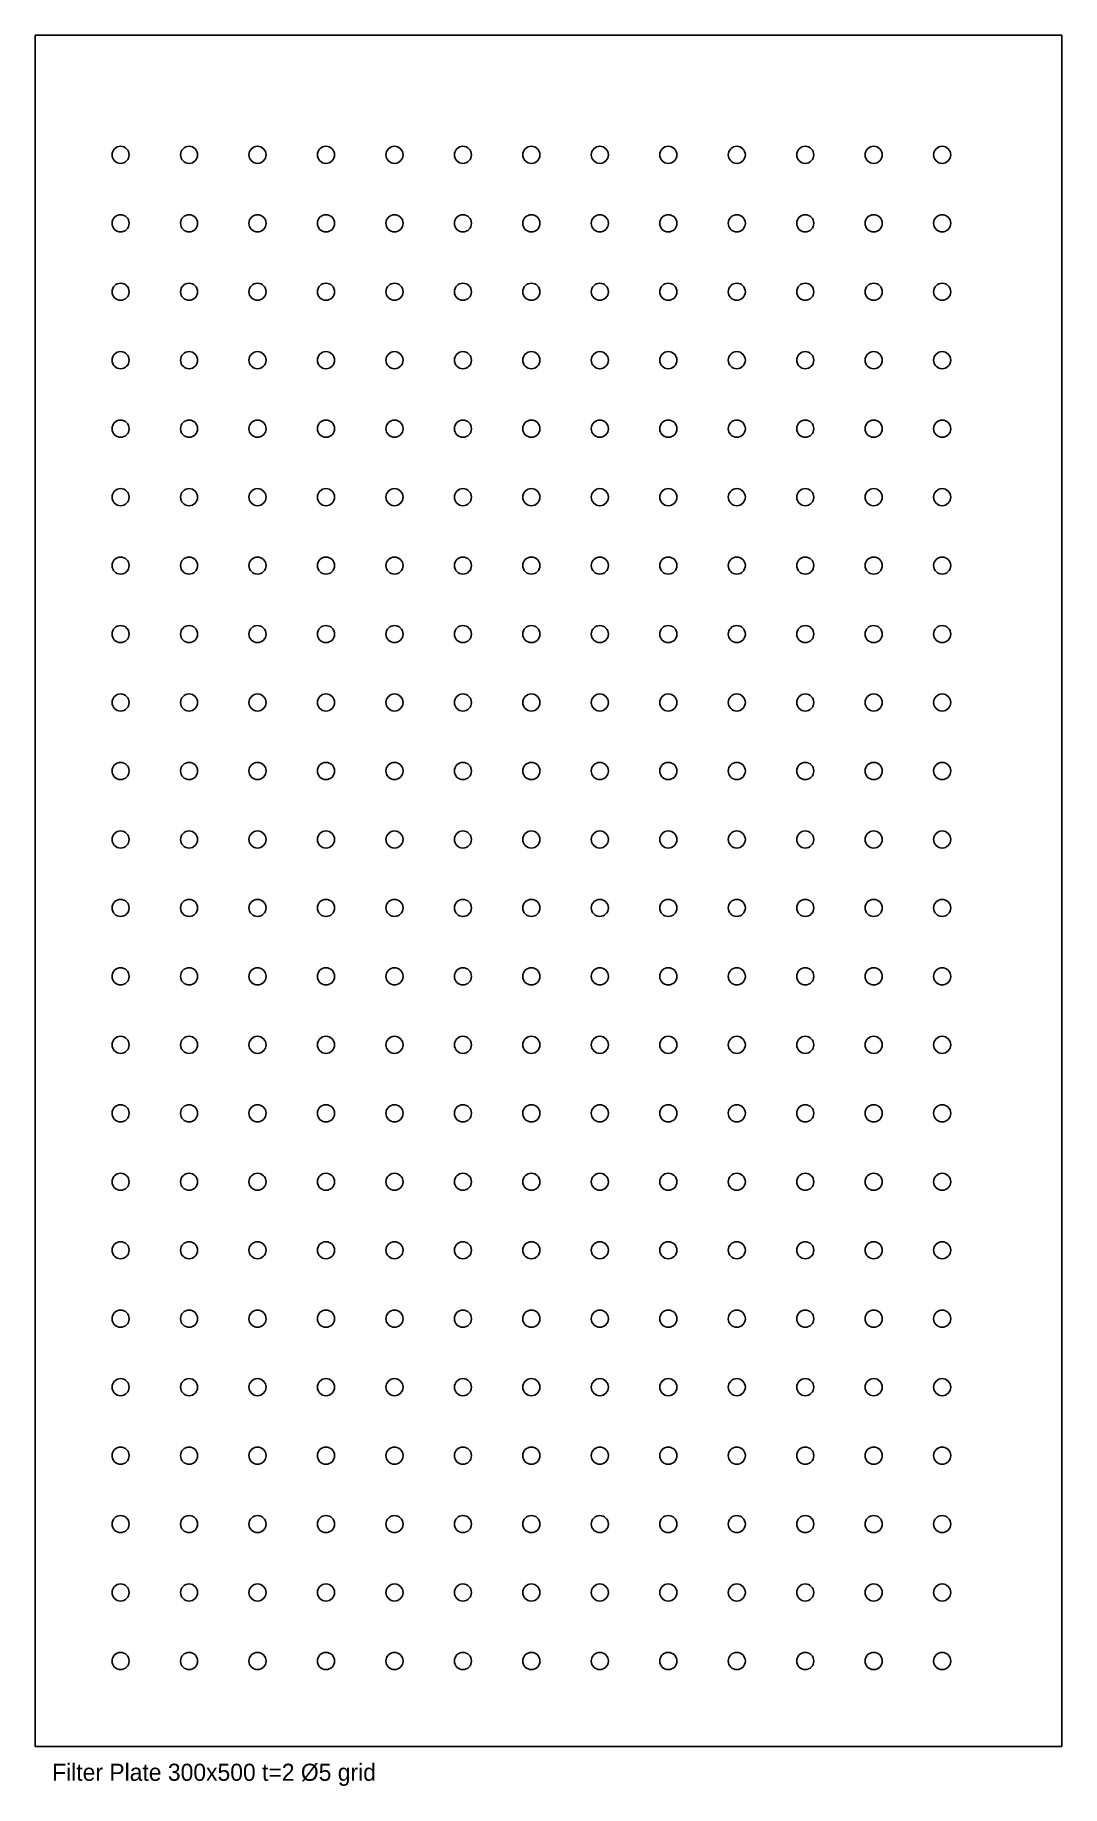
# Model space of a CAD drawing. Extents: x 0 to 300, y -12 to 500.
import ezdxf

# ---------------------------------------------------------------- set-up
doc = ezdxf.new("R2010")
doc.units = 0
for name, color, linetype in [('HOLES', 1, 'CONTINUOUS'), ('NOTES', 2, 'CONTINUOUS'), ('OUTLINE', 7, 'CONTINUOUS')]:
    doc.layers.add(name, color=color, linetype=linetype)

msp = doc.modelspace()

# ---------------------------------------------------------------- linework, layer by layer
at = {"layer": 'HOLES'}
for centre in [(25, 465), (45, 465), (65, 465), (85, 465), (105, 465), (125, 465), (145, 465), (165, 465), (185, 465), (205, 465), (225, 465), (245, 465), (265, 465), (25, 445), (45, 445), (65, 445), (85, 445), (105, 445), (125, 445), (145, 445), (165, 445), (185, 445), (205, 445), (225, 445), (245, 445), (265, 445), (25, 425), (45, 425), (65, 425), (85, 425), (105, 425), (125, 425), (145, 425), (165, 425), (185, 425), (205, 425), (225, 425), (245, 425), (265, 425), (25, 405), (45, 405), (65, 405), (85, 405), (105, 405), (125, 405), (145, 405), (165, 405), (185, 405), (205, 405), (225, 405), (245, 405), (265, 405), (25, 385), (45, 385), (65, 385), (85, 385), (105, 385), (125, 385), (145, 385), (165, 385), (185, 385), (205, 385), (225, 385), (245, 385), (265, 385), (25, 365), (45, 365), (65, 365), (85, 365), (105, 365), (125, 365), (145, 365), (165, 365), (185, 365), (205, 365), (225, 365), (245, 365), (265, 365), (25, 345), (45, 345), (65, 345), (85, 345), (105, 345), (125, 345), (145, 345), (165, 345), (185, 345), (205, 345), (225, 345), (245, 345), (265, 345), (25, 325), (45, 325), (65, 325), (85, 325), (105, 325), (125, 325), (145, 325), (165, 325), (185, 325), (205, 325), (225, 325), (245, 325), (265, 325), (25, 305), (45, 305), (65, 305), (85, 305), (105, 305), (125, 305), (145, 305), (165, 305), (185, 305), (205, 305), (225, 305), (245, 305), (265, 305), (25, 285), (45, 285), (65, 285), (85, 285), (105, 285), (125, 285), (145, 285), (165, 285), (185, 285), (205, 285), (225, 285), (245, 285), (265, 285), (25, 265), (45, 265), (65, 265), (85, 265), (105, 265), (125, 265), (145, 265), (165, 265), (185, 265), (205, 265), (225, 265), (245, 265), (265, 265), (25, 245), (45, 245), (65, 245), (85, 245), (105, 245), (125, 245), (145, 245), (165, 245), (185, 245), (205, 245), (225, 245), (245, 245), (265, 245), (25, 225), (45, 225), (65, 225), (85, 225), (105, 225), (125, 225), (145, 225), (165, 225), (185, 225), (205, 225), (225, 225), (245, 225), (265, 225), (25, 205), (45, 205), (65, 205), (85, 205), (105, 205), (125, 205), (145, 205), (165, 205), (185, 205), (205, 205), (225, 205), (245, 205), (265, 205), (25, 185), (45, 185), (65, 185), (85, 185), (105, 185), (125, 185), (145, 185), (165, 185), (185, 185), (205, 185), (225, 185), (245, 185), (265, 185), (25, 165), (45, 165), (65, 165), (85, 165), (105, 165), (125, 165), (145, 165), (165, 165), (185, 165), (205, 165), (225, 165), (245, 165), (265, 165), (25, 145), (45, 145), (65, 145), (85, 145), (105, 145), (125, 145), (145, 145), (165, 145), (185, 145), (205, 145), (225, 145), (245, 145), (265, 145), (25, 125), (45, 125), (65, 125), (85, 125), (105, 125), (125, 125), (145, 125), (165, 125), (185, 125), (205, 125), (225, 125), (245, 125), (265, 125), (25, 105), (45, 105), (65, 105), (85, 105), (105, 105), (125, 105), (145, 105), (165, 105), (185, 105), (205, 105), (225, 105), (245, 105), (265, 105), (25, 85), (45, 85), (65, 85), (85, 85), (105, 85), (125, 85), (145, 85), (165, 85), (185, 85), (205, 85), (225, 85), (245, 85), (265, 85), (25, 65), (45, 65), (65, 65), (85, 65), (105, 65), (125, 65), (145, 65), (165, 65), (185, 65), (205, 65), (225, 65), (245, 65), (265, 65), (25, 45), (45, 45), (65, 45), (85, 45), (105, 45), (125, 45), (145, 45), (165, 45), (185, 45), (205, 45), (225, 45), (245, 45), (265, 45), (25, 25), (45, 25), (65, 25), (85, 25), (105, 25), (125, 25), (145, 25), (165, 25), (185, 25), (205, 25), (225, 25), (245, 25), (265, 25)]:
    msp.add_circle(centre, 2.5, dxfattribs=at)
at = {"layer": 'OUTLINE'}
for p, q in [((300, 500), (0, 500)), ((0, 500), (0, 0)), ((300, 0), (300, 500)), ((0, 0), (300, 0))]:
    msp.add_line(p, q, dxfattribs=at)

# ---------------------------------------------------------------- texts
at = {"layer": 'NOTES'}
msp.add_text('Filter Plate 300x500 t=2 Ø5 grid', height=5, dxfattribs=at).set_placement((5, -10))

doc.saveas('drawing.dxf')
